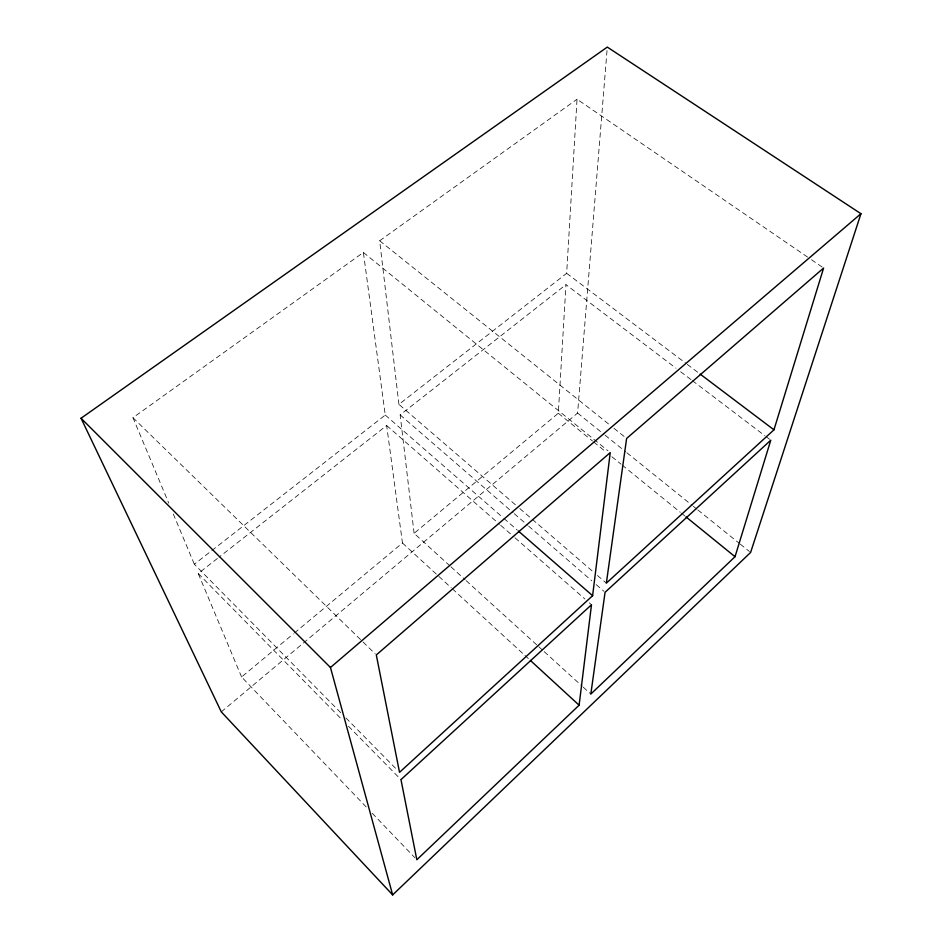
<?xml version="1.0" encoding="UTF-8"?>
<svg xmlns="http://www.w3.org/2000/svg" width="942" height="942" viewBox="0 0 942 942"><rect width="100%" height="100%" fill="white"/><g stroke="black" fill="none" stroke-linecap="round" stroke-linejoin="round"><path stroke-width="0.71" stroke-dasharray="4.71 3.53" d="M449.887 565.859L414.103 533.325L558.312 413.244L565.977 284.649L675.991 368.204M515.392 504.759L398.925 404.377L566.66 273.31L577.034 99.228L810.308 258.944M221.299 711.881L577.599 413.043L607.06 50.032M366.179 806.929L241.576 676.98L293.327 633.884M294.457 632.942L402.458 543.016L386.656 425.513L219.05 557.181M241.576 676.98L198.232 573.525L217.885 558.088M414.103 533.325L400.162 414.904L565.977 284.649M340.757 712.717L194.346 564.234L385.254 415.057L363.377 252.456L132.963 417.706L168.771 503.181M398.925 404.377L379.661 240.775L577.034 99.228M811.509 259.768L823.602 268.046M566.66 273.31L686.117 363.506M687.295 364.389L698.999 373.232M680.666 371.76L691.204 379.756M692.37 380.65L764.928 435.757M766.093 436.641L769.614 439.313M379.661 240.775L609.38 424.642M613.984 428.327L626.618 438.442M577.599 413.043L603.952 434.286M605.094 435.204L625.712 451.819M626.866 452.749L692.17 505.359M693.312 506.29L696.75 509.057M697.904 509.975L739.152 543.216M740.294 544.135L749.455 551.529M363.377 252.456L607.955 450.747M558.312 413.244L592.518 441.021M593.66 441.939L606.201 452.125M611.9 456.752L621.025 464.159M622.167 465.077L680.301 512.283M681.443 513.213L684.869 515.992M519.831 508.574L593.036 571.676M597.475 575.491L606.354 583.145M400.162 414.904L513.131 512.719M514.25 513.673L527.532 525.177M528.639 526.142L591.776 580.79M596.204 584.629L603.963 591.341M385.254 415.057L502.793 517.464M503.899 518.43L517.205 530.016M386.656 425.513L499.59 524.341M500.697 525.306L513.991 536.94M515.097 537.906L584.852 598.947M589.28 602.821L591.494 604.764M450.971 566.848L465.065 579.671M466.149 580.649L537.694 645.729M538.777 646.718L543.122 650.663M544.205 651.652L582.144 686.165M583.228 687.154L590.822 694.054M402.458 543.016L451.23 587.784M452.313 588.785L523.846 654.443M524.929 655.444L529.263 659.424M132.963 417.706L375.257 653.913M345.914 717.945L396.441 769.19M198.232 573.525L342.311 719.994M348.493 726.27L400.974 779.623M372.255 813.264L414.798 857.644M173.316 514.038L194.346 564.234"/><path stroke-width="1.41" d="M579.118 705.193L591.494 604.764L400.974 779.623L416.823 859.752L579.118 705.193L530.358 660.413M592.612 595.709L610.239 452.607L376.305 654.949L399.526 772.322L592.612 595.709L518.312 530.982M735.031 556.71L770.78 440.197L605.07 592.306L590.822 694.054L735.031 556.71L686.012 516.911M773.959 429.823L823.602 268.046L626.618 438.442L606.354 583.145L773.959 429.823L700.177 374.115M860.953 213.716L750.609 552.448L392.661 894.9L221.299 711.881L81.047 418.248L607.296 47.1L860.953 213.716L330.465 667.501L392.661 894.9M81.047 418.248L330.465 667.501"/></g></svg>
